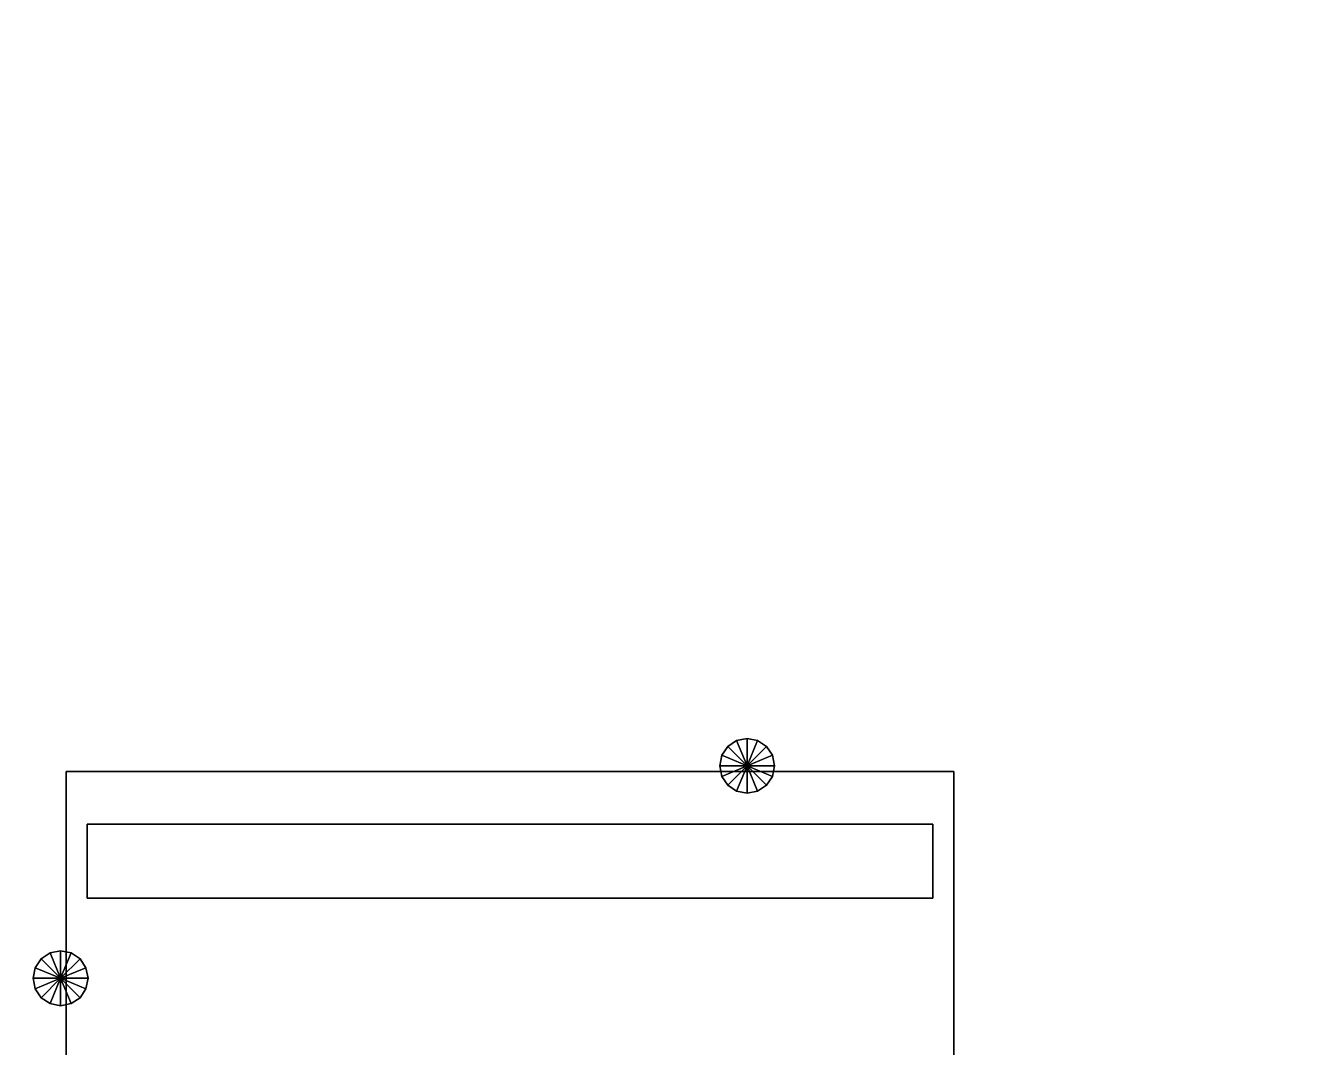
# Model space of a CAD drawing. Header units: millimetres. Extents: x -8000 to 18500, y -500 to 32500.
# Drawn here: x 5592 to 6193, y 3371 to 3855 of the extents above; entities that cross this region are included whole.
import ezdxf

# ---------------------------------------------------------------- set-up
doc = ezdxf.new("R2010")
doc.units = ezdxf.units.MM
for name, color, linetype in [('3D-FINISH', 7, 'Continuous'), ('3D-FURNITURE', 7, 'Continuous'), ('3D-ROOF', 7, 'Continuous'), ('3D-SLABS', 7, 'Continuous')]:
    doc.layers.add(name, color=color, linetype=linetype)

msp = doc.modelspace()

# ---------------------------------------------------------------- linework, layer by layer
at = {"layer": '3D-FINISH', "color": 7}
for points in [[(200, 200, 590), (200, 9800, 590), (9800, 9800, 590), (9800, 200, 590)], [(200, 200, 600), (9800, 200, 600), (9800, 9800, 600), (200, 9800, 600)], [(200, 200, 3990), (200, 9800, 3990), (9800, 9800, 3990), (9800, 200, 3990)], [(200, 200, 4000), (9800, 200, 4000), (9800, 9800, 4000), (200, 9800, 4000)]]:
    msp.add_3dface(points, dxfattribs=at)
at = {"layer": '3D-FURNITURE', "color": 7}
for points in [[(5928.16, 3516.74, 600), (5923.95, 3513.93, 600), (5923.95, 3513.93, 1030), (5928.16, 3516.74, 1030)], [(5933.14, 3504.73, 1030), (5928.16, 3516.74, 1030), (5923.95, 3513.93, 1030), (5933.14, 3504.73, 1030)], [(5933.14, 3504.73, 600), (5923.95, 3513.93, 600), (5928.16, 3516.74, 600), (5933.14, 3504.73, 600)], [(5933.14, 3517.73, 600), (5928.16, 3516.74, 600), (5928.16, 3516.74, 1030), (5933.14, 3517.73, 1030)], [(5933.14, 3504.73, 1030), (5933.14, 3517.73, 1030), (5928.16, 3516.74, 1030), (5933.14, 3504.73, 1030)], [(5933.14, 3504.73, 600), (5928.16, 3516.74, 600), (5933.14, 3517.73, 600), (5933.14, 3504.73, 600)], [(5938.11, 3516.74, 600), (5933.14, 3517.73, 600), (5933.14, 3517.73, 1030), (5938.11, 3516.74, 1030)], [(5933.14, 3504.73, 1030), (5938.11, 3516.74, 1030), (5933.14, 3517.73, 1030), (5933.14, 3504.73, 1030)], [(5933.14, 3504.73, 600), (5933.14, 3517.73, 600), (5938.11, 3516.74, 600), (5933.14, 3504.73, 600)], [(5933.14, 3504.73, 1030), (5942.33, 3513.93, 1030), (5938.11, 3516.74, 1030), (5933.14, 3504.73, 1030)], [(5933.14, 3504.73, 600), (5938.11, 3516.74, 600), (5942.33, 3513.93, 600), (5933.14, 3504.73, 600)], [(5942.33, 3513.93, 600), (5938.11, 3516.74, 600), (5938.11, 3516.74, 1030), (5942.33, 3513.93, 1030)], [(5921.13, 3509.71, 600), (5920.14, 3504.73, 600), (5920.14, 3504.73, 1030), (5921.13, 3509.71, 1030)], [(5933.14, 3504.73, 1030), (5921.13, 3509.71, 1030), (5920.14, 3504.73, 1030), (5933.14, 3504.73, 1030)], [(5933.14, 3504.73, 600), (5920.14, 3504.73, 600), (5921.13, 3509.71, 600), (5933.14, 3504.73, 600)], [(5923.95, 3513.93, 600), (5921.13, 3509.71, 600), (5921.13, 3509.71, 1030), (5923.95, 3513.93, 1030)], [(5933.14, 3504.73, 1030), (5923.95, 3513.93, 1030), (5921.13, 3509.71, 1030), (5933.14, 3504.73, 1030)], [(5933.14, 3504.73, 600), (5921.13, 3509.71, 600), (5923.95, 3513.93, 600), (5933.14, 3504.73, 600)], [(5933.14, 3504.73, 1030), (5945.15, 3509.71, 1030), (5942.33, 3513.93, 1030), (5933.14, 3504.73, 1030)], [(5933.14, 3504.73, 600), (5942.33, 3513.93, 600), (5945.15, 3509.71, 600), (5933.14, 3504.73, 600)], [(5933.14, 3504.73, 1030), (5946.14, 3504.73, 1030), (5945.15, 3509.71, 1030), (5933.14, 3504.73, 1030)], [(5933.14, 3504.73, 600), (5945.15, 3509.71, 600), (5946.14, 3504.73, 600), (5933.14, 3504.73, 600)], [(5945.15, 3509.71, 600), (5942.33, 3513.93, 600), (5942.33, 3513.93, 1030), (5945.15, 3509.71, 1030)], [(5946.14, 3504.73, 600), (5945.15, 3509.71, 600), (5945.15, 3509.71, 1030), (5946.14, 3504.73, 1030)], [(5920.14, 3504.73, 600), (5921.13, 3499.76, 600), (5921.13, 3499.76, 1030), (5920.14, 3504.73, 1030)], [(5933.14, 3504.73, 1030), (5920.14, 3504.73, 1030), (5921.13, 3499.76, 1030), (5933.14, 3504.73, 1030)], [(5933.14, 3504.73, 600), (5921.13, 3499.76, 600), (5920.14, 3504.73, 600), (5933.14, 3504.73, 600)], [(5933.14, 3504.73, 1030), (5921.13, 3499.76, 1030), (5923.95, 3495.54, 1030), (5933.14, 3504.73, 1030)], [(5933.14, 3504.73, 600), (5923.95, 3495.54, 600), (5921.13, 3499.76, 600), (5933.14, 3504.73, 600)], [(5933.14, 3504.73, 1030), (5923.95, 3495.54, 1030), (5928.16, 3492.72, 1030), (5933.14, 3504.73, 1030)], [(5933.14, 3504.73, 600), (5928.16, 3492.72, 600), (5923.95, 3495.54, 600), (5933.14, 3504.73, 600)], [(5933.14, 3504.73, 1030), (5928.16, 3492.72, 1030), (5933.14, 3491.73, 1030), (5933.14, 3504.73, 1030)], [(5933.14, 3504.73, 600), (5933.14, 3491.73, 600), (5928.16, 3492.72, 600), (5933.14, 3504.73, 600)], [(5933.14, 3504.73, 1030), (5933.14, 3491.73, 1030), (5938.11, 3492.72, 1030), (5933.14, 3504.73, 1030)], [(5933.14, 3504.73, 600), (5938.11, 3492.72, 600), (5933.14, 3491.73, 600), (5933.14, 3504.73, 600)], [(5933.14, 3504.73, 1030), (5938.11, 3492.72, 1030), (5942.33, 3495.54, 1030), (5933.14, 3504.73, 1030)], [(5933.14, 3504.73, 600), (5942.33, 3495.54, 600), (5938.11, 3492.72, 600), (5933.14, 3504.73, 600)], [(5933.14, 3504.73, 1030), (5942.33, 3495.54, 1030), (5945.15, 3499.76, 1030), (5933.14, 3504.73, 1030)], [(5933.14, 3504.73, 600), (5945.15, 3499.76, 600), (5942.33, 3495.54, 600), (5933.14, 3504.73, 600)], [(5933.14, 3504.73, 1030), (5945.15, 3499.76, 1030), (5946.14, 3504.73, 1030), (5933.14, 3504.73, 1030)], [(5933.14, 3504.73, 600), (5946.14, 3504.73, 600), (5945.15, 3499.76, 600), (5933.14, 3504.73, 600)], [(5945.15, 3499.76, 600), (5946.14, 3504.73, 600), (5946.14, 3504.73, 1030), (5945.15, 3499.76, 1030)], [(5610.97, 3082.09, 1010), (5610.97, 3502.09, 1010), (6030.97, 3502.09, 1010), (6030.97, 3082.09, 1010)], [(5610.97, 3502.09, 1010), (5610.97, 3502.09, 1050), (6030.97, 3502.09, 1050), (6030.97, 3502.09, 1010)], [(5610.97, 3082.09, 1010), (5610.97, 3082.09, 1050), (5610.97, 3502.09, 1050), (5610.97, 3502.09, 1010)], [(5610.97, 3082.09, 1050), (6030.97, 3082.09, 1050), (6030.97, 3502.09, 1050), (5610.97, 3502.09, 1050)], [(5921.13, 3499.76, 600), (5923.95, 3495.54, 600), (5923.95, 3495.54, 1030), (5921.13, 3499.76, 1030)], [(5942.33, 3495.54, 600), (5945.15, 3499.76, 600), (5945.15, 3499.76, 1030), (5942.33, 3495.54, 1030)], [(6030.97, 3082.09, 1010), (6030.97, 3502.09, 1010), (6030.97, 3502.09, 1050), (6030.97, 3082.09, 1050)], [(5923.95, 3495.54, 600), (5928.16, 3492.72, 600), (5928.16, 3492.72, 1030), (5923.95, 3495.54, 1030)], [(5928.16, 3492.72, 600), (5933.14, 3491.73, 600), (5933.14, 3491.73, 1030), (5928.16, 3492.72, 1030)], [(5933.14, 3491.73, 600), (5938.11, 3492.72, 600), (5938.11, 3492.72, 1030), (5933.14, 3491.73, 1030)], [(5938.11, 3492.72, 600), (5942.33, 3495.54, 600), (5942.33, 3495.54, 1030), (5938.11, 3492.72, 1030)], [(5620.97, 3442.09, 1300), (5620.97, 3477.09, 1300), (6020.97, 3477.09, 1300), (6020.97, 3442.09, 1300)], [(5620.97, 3477.09, 1300), (5620.97, 3477.09, 1390), (6020.97, 3477.09, 1390), (6020.97, 3477.09, 1300)], [(5620.97, 3442.09, 1300), (5620.97, 3442.09, 1390), (5620.97, 3477.09, 1390), (5620.97, 3477.09, 1300)], [(5620.97, 3442.09, 1390), (6020.97, 3442.09, 1390), (6020.97, 3477.09, 1390), (5620.97, 3477.09, 1390)], [(6020.97, 3442.09, 1300), (6020.97, 3477.09, 1300), (6020.97, 3477.09, 1390), (6020.97, 3442.09, 1390)], [(5620.97, 3442.09, 1300), (6020.97, 3442.09, 1300), (6020.97, 3442.09, 1390), (5620.97, 3442.09, 1390)], [(5599.13, 3413.45, 600), (5596.31, 3409.23, 600), (5596.31, 3409.23, 1030), (5599.13, 3413.45, 1030)], [(5608.32, 3404.26, 1030), (5599.13, 3413.45, 1030), (5596.31, 3409.23, 1030), (5608.32, 3404.26, 1030)], [(5608.32, 3404.26, 600), (5596.31, 3409.23, 600), (5599.13, 3413.45, 600), (5608.32, 3404.26, 600)], [(5603.35, 3416.27, 600), (5599.13, 3413.45, 600), (5599.13, 3413.45, 1030), (5603.35, 3416.27, 1030)], [(5608.32, 3404.26, 1030), (5603.35, 3416.27, 1030), (5599.13, 3413.45, 1030), (5608.32, 3404.26, 1030)], [(5608.32, 3404.26, 600), (5599.13, 3413.45, 600), (5603.35, 3416.27, 600), (5608.32, 3404.26, 600)], [(5608.32, 3417.26, 600), (5603.35, 3416.27, 600), (5603.35, 3416.27, 1030), (5608.32, 3417.26, 1030)], [(5608.32, 3404.26, 1030), (5608.32, 3417.26, 1030), (5603.35, 3416.27, 1030), (5608.32, 3404.26, 1030)], [(5608.32, 3404.26, 600), (5603.35, 3416.27, 600), (5608.32, 3417.26, 600), (5608.32, 3404.26, 600)], [(5613.3, 3416.27, 600), (5608.32, 3417.26, 600), (5608.32, 3417.26, 1030), (5613.3, 3416.27, 1030)], [(5608.32, 3404.26, 1030), (5613.3, 3416.27, 1030), (5608.32, 3417.26, 1030), (5608.32, 3404.26, 1030)], [(5608.32, 3404.26, 600), (5608.32, 3417.26, 600), (5613.3, 3416.27, 600), (5608.32, 3404.26, 600)], [(5608.32, 3404.26, 1030), (5617.52, 3413.45, 1030), (5613.3, 3416.27, 1030), (5608.32, 3404.26, 1030)], [(5608.32, 3404.26, 600), (5613.3, 3416.27, 600), (5617.52, 3413.45, 600), (5608.32, 3404.26, 600)], [(5608.32, 3404.26, 1030), (5620.33, 3409.23, 1030), (5617.52, 3413.45, 1030), (5608.32, 3404.26, 1030)], [(5608.32, 3404.26, 600), (5617.52, 3413.45, 600), (5620.33, 3409.23, 600), (5608.32, 3404.26, 600)], [(5617.52, 3413.45, 600), (5613.3, 3416.27, 600), (5613.3, 3416.27, 1030), (5617.52, 3413.45, 1030)], [(5620.33, 3409.23, 600), (5617.52, 3413.45, 600), (5617.52, 3413.45, 1030), (5620.33, 3409.23, 1030)], [(5596.31, 3409.23, 600), (5595.32, 3404.26, 600), (5595.32, 3404.26, 1030), (5596.31, 3409.23, 1030)], [(5608.32, 3404.26, 1030), (5596.31, 3409.23, 1030), (5595.32, 3404.26, 1030), (5608.32, 3404.26, 1030)], [(5608.32, 3404.26, 600), (5595.32, 3404.26, 600), (5596.31, 3409.23, 600), (5608.32, 3404.26, 600)], [(5608.32, 3404.26, 1030), (5621.32, 3404.26, 1030), (5620.33, 3409.23, 1030), (5608.32, 3404.26, 1030)], [(5608.32, 3404.26, 600), (5620.33, 3409.23, 600), (5621.32, 3404.26, 600), (5608.32, 3404.26, 600)], [(5621.32, 3404.26, 600), (5620.33, 3409.23, 600), (5620.33, 3409.23, 1030), (5621.32, 3404.26, 1030)], [(5595.32, 3404.26, 600), (5596.31, 3399.28, 600), (5596.31, 3399.28, 1030), (5595.32, 3404.26, 1030)], [(5608.32, 3404.26, 1030), (5595.32, 3404.26, 1030), (5596.31, 3399.28, 1030), (5608.32, 3404.26, 1030)], [(5608.32, 3404.26, 600), (5596.31, 3399.28, 600), (5595.32, 3404.26, 600), (5608.32, 3404.26, 600)], [(5608.32, 3404.26, 1030), (5596.31, 3399.28, 1030), (5599.13, 3395.06, 1030), (5608.32, 3404.26, 1030)], [(5608.32, 3404.26, 600), (5599.13, 3395.06, 600), (5596.31, 3399.28, 600), (5608.32, 3404.26, 600)], [(5608.32, 3404.26, 1030), (5599.13, 3395.06, 1030), (5603.35, 3392.25, 1030), (5608.32, 3404.26, 1030)], [(5608.32, 3404.26, 600), (5603.35, 3392.25, 600), (5599.13, 3395.06, 600), (5608.32, 3404.26, 600)], [(5608.32, 3404.26, 1030), (5603.35, 3392.25, 1030), (5608.32, 3391.26, 1030), (5608.32, 3404.26, 1030)], [(5608.32, 3404.26, 600), (5608.32, 3391.26, 600), (5603.35, 3392.25, 600), (5608.32, 3404.26, 600)], [(5608.32, 3404.26, 1030), (5608.32, 3391.26, 1030), (5613.3, 3392.25, 1030), (5608.32, 3404.26, 1030)], [(5608.32, 3404.26, 600), (5613.3, 3392.25, 600), (5608.32, 3391.26, 600), (5608.32, 3404.26, 600)], [(5608.32, 3404.26, 1030), (5613.3, 3392.25, 1030), (5617.52, 3395.06, 1030), (5608.32, 3404.26, 1030)], [(5608.32, 3404.26, 600), (5617.52, 3395.06, 600), (5613.3, 3392.25, 600), (5608.32, 3404.26, 600)], [(5608.32, 3404.26, 1030), (5617.52, 3395.06, 1030), (5620.33, 3399.28, 1030), (5608.32, 3404.26, 1030)], [(5608.32, 3404.26, 600), (5620.33, 3399.28, 600), (5617.52, 3395.06, 600), (5608.32, 3404.26, 600)], [(5608.32, 3404.26, 1030), (5620.33, 3399.28, 1030), (5621.32, 3404.26, 1030), (5608.32, 3404.26, 1030)], [(5608.32, 3404.26, 600), (5621.32, 3404.26, 600), (5620.33, 3399.28, 600), (5608.32, 3404.26, 600)], [(5620.33, 3399.28, 600), (5621.32, 3404.26, 600), (5621.32, 3404.26, 1030), (5620.33, 3399.28, 1030)], [(5596.31, 3399.28, 600), (5599.13, 3395.06, 600), (5599.13, 3395.06, 1030), (5596.31, 3399.28, 1030)], [(5617.52, 3395.06, 600), (5620.33, 3399.28, 600), (5620.33, 3399.28, 1030), (5617.52, 3395.06, 1030)], [(5599.13, 3395.06, 600), (5603.35, 3392.25, 600), (5603.35, 3392.25, 1030), (5599.13, 3395.06, 1030)], [(5603.35, 3392.25, 600), (5608.32, 3391.26, 600), (5608.32, 3391.26, 1030), (5603.35, 3392.25, 1030)], [(5608.32, 3391.26, 600), (5613.3, 3392.25, 600), (5613.3, 3392.25, 1030), (5608.32, 3391.26, 1030)], [(5613.3, 3392.25, 600), (5617.52, 3395.06, 600), (5617.52, 3395.06, 1030), (5613.3, 3392.25, 1030)]]:
    msp.add_3dface(points, dxfattribs=at)
at = {"layer": '3D-ROOF', "color": 7}
for points in [[(0, 0, 7000), (0, 10000, 7000), (10000, 10000, 7000), (10000, 0, 7000)], [(0, 0, 7200), (10000, 0, 7200), (10000, 10000, 7200), (0, 10000, 7200)]]:
    msp.add_3dface(points, dxfattribs=at)
at = {"layer": '3D-SLABS', "color": 7}
for points in [[(0, 0), (0, 10000), (10000, 10000), (10000, 0)], [(0, 0, 600), (10000, 0, 600), (10000, 10000, 600), (0, 10000, 600)], [(0, 0, 3800), (0, 4000, 3800), (10000, 4000, 3800), (10000, 0, 3800)], [(0, 0, 4000), (10000, 0, 4000), (10000, 4000, 4000), (0, 4000, 4000)]]:
    msp.add_3dface(points, dxfattribs=at)

doc.saveas('drawing.dxf')
